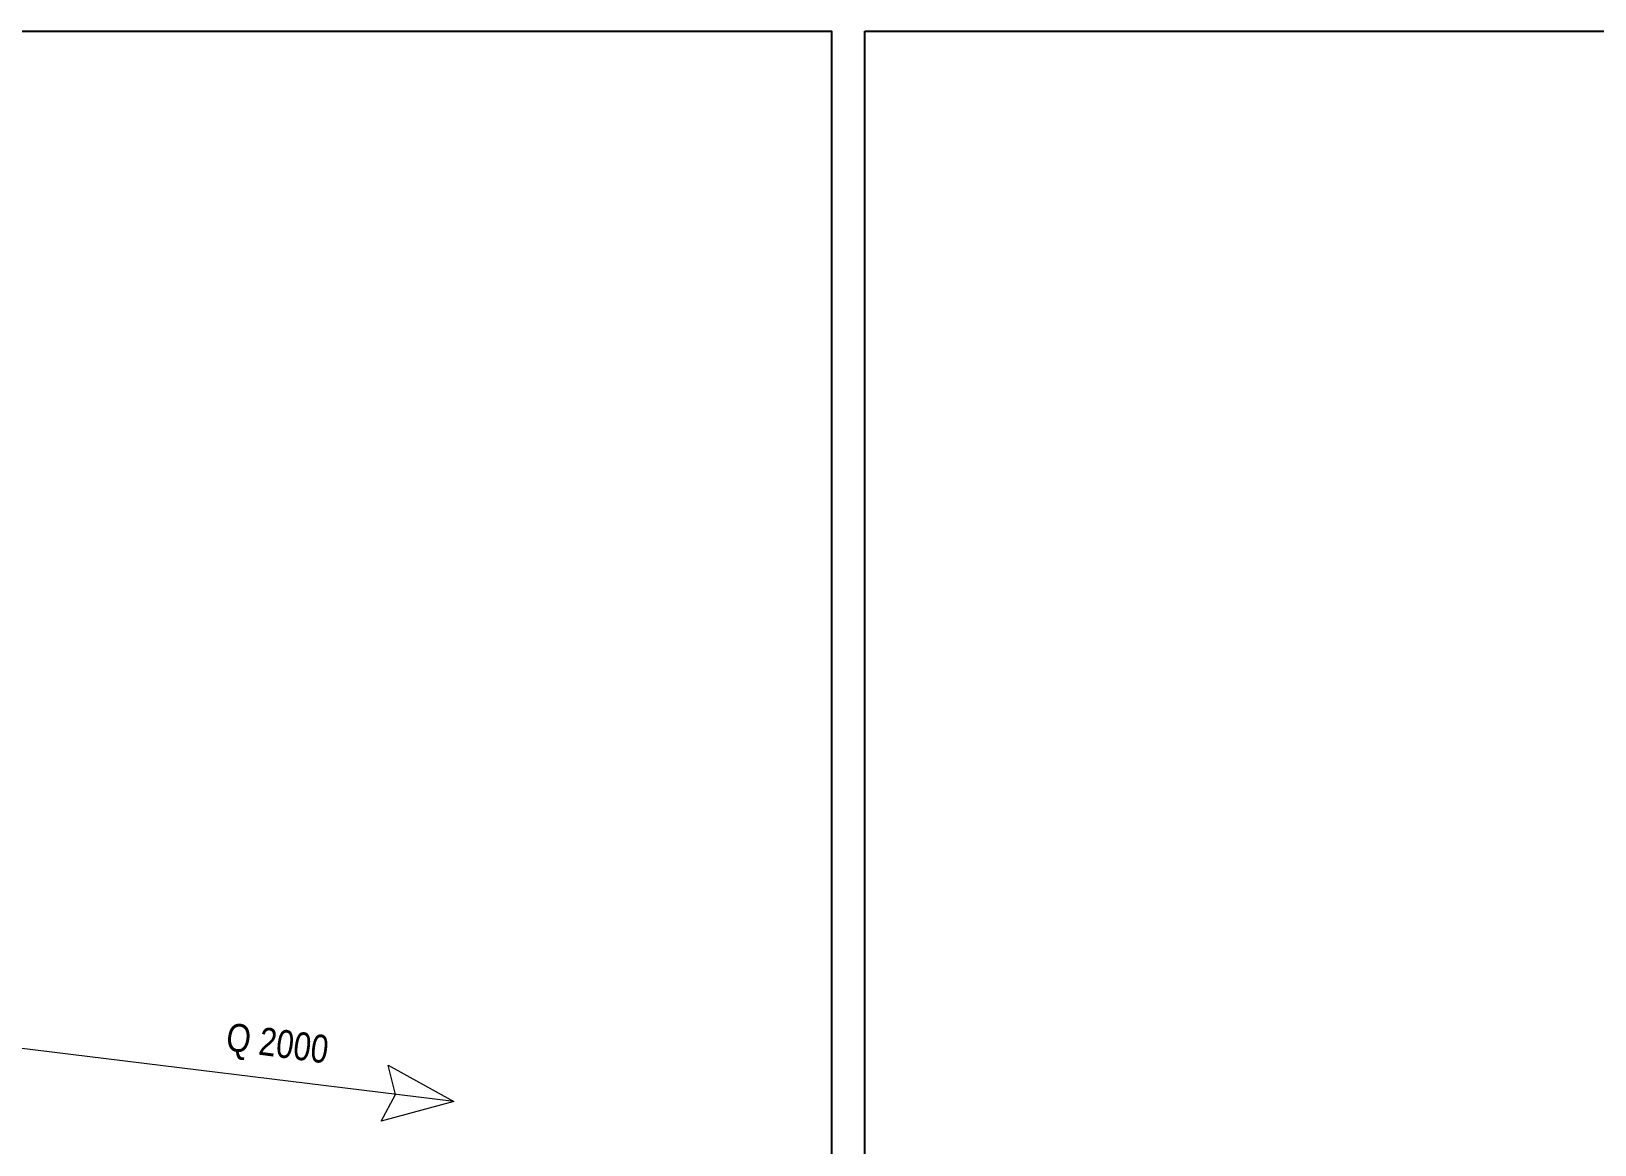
# Model space of a CAD drawing. Header units: centimetres. Extents: x 14449 to 53524, y -19051 to -10746.
# Drawn here: x 18936 to 20336, y -17581 to -16583 of the extents above; entities that cross this region are included whole.
import ezdxf

# ---------------------------------------------------------------- set-up
doc = ezdxf.new("R2010")
doc.units = ezdxf.units.CM
doc.linetypes.add('DUZ', pattern=[0])
for name, color, linetype, lineweight in [('HAT', 1, 'Continuous', 0), ('saski kaseler', 3, 'DUZ', 25), ('ÇİFT_OBJE', 1, 'Continuous', 0)]:
    doc.layers.add(name, color=color, linetype=linetype, lineweight=lineweight)
doc.styles.get("Standard").update_dxf_attribs({"font": 'arial.ttf'})

# ---------------------------------------------------------------- blocks, each defined once
blk = doc.blocks.new('saski')
at = {"layer": 'HAT'}
for p, q in [((33956.8, -24688.6), (34225.8, -24709.6)), ((34024.8, -24773.5), (33956.8, -24688.6)), ((34225.8, -24709.6), (27701.5, -26785.4)), ((34225.8, -24709.6), (34018.4, -24882.1)), ((34018.4, -24882.1), (34024.8, -24773.5))]:
    blk.add_line(p, q, dxfattribs=at)
at = {"layer": 'ÇİFT_OBJE', "width": 0.8}
blk.add_text('Q 2000', height=100, rotation=17.1132, dxfattribs=at).set_placement((33403.4, -24884))

msp = doc.modelspace()

# ---------------------------------------------------------------- linework, layer by layer
at = {"color": 2, "lineweight": 25}
for points in [[(15476.1, -16583.5), (19653, -16583.5), (19653, -18783.5), (15476.1, -18783.5)], [(19683, -16583.5), (22043.1, -16583.5), (22043.1, -18783.5), (19683, -18783.5)]]:
    msp.add_lwpolyline(points, close=True, dxfattribs=at)

# ---------------------------------------------------------------- block references
at = {"layer": 'saski kaseler', "xscale": 0.25, "yscale": 0.25, "zscale": 0.25, "rotation": 335.3575870468404}
msp.add_blockref('saski', (14113.4, -8359.9, -2.2), dxfattribs=at)

doc.saveas('drawing.dxf')
